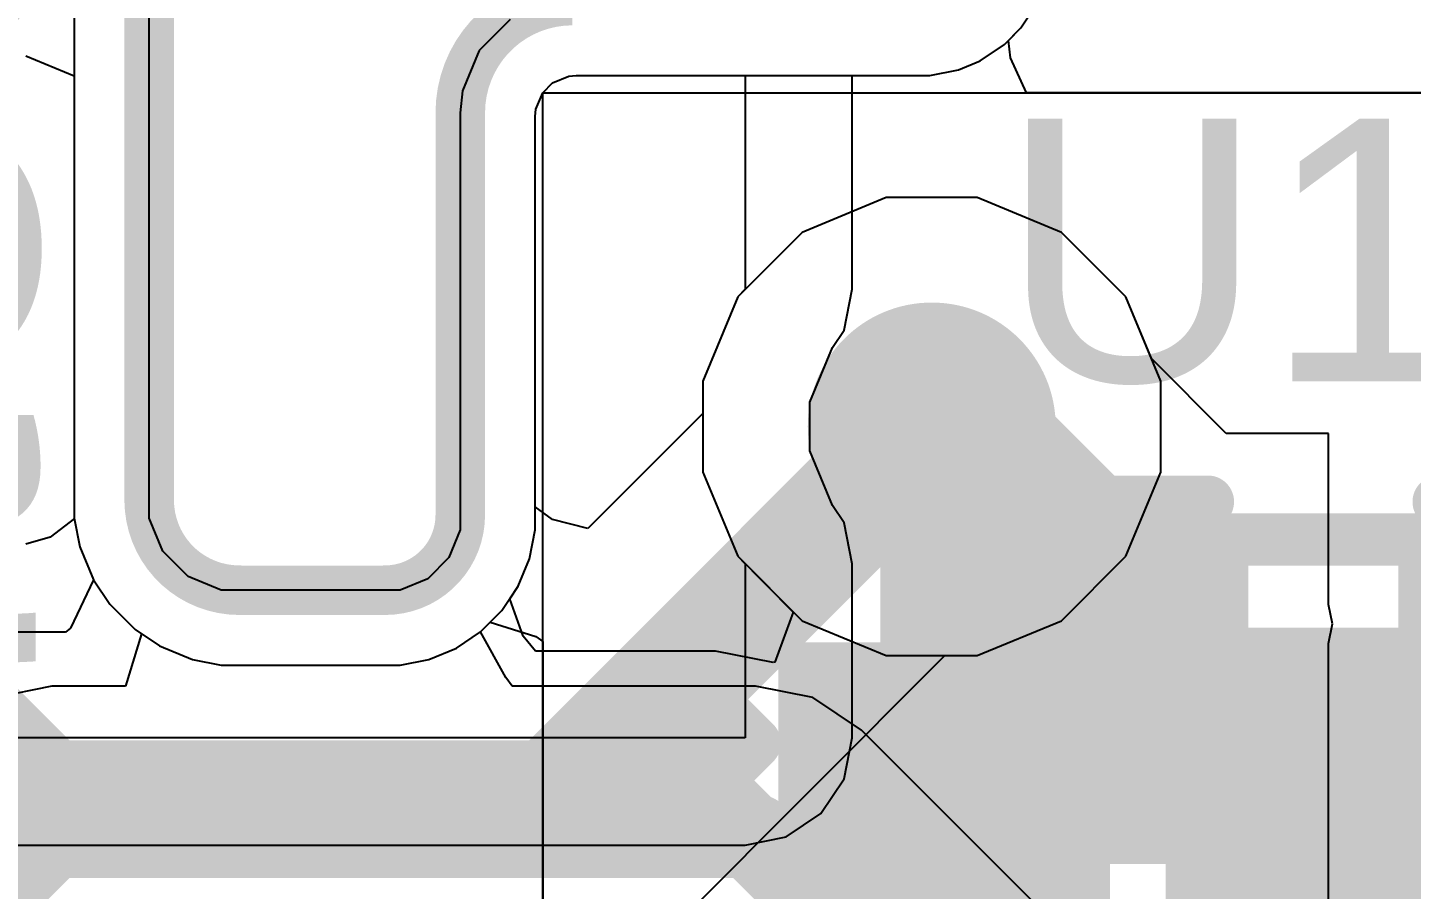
# Model space of a CAD drawing. Header units: inches. Extents: x 0 to 208, y 0 to 213.
# Drawn here: x 4.7366 to 4.8684, y 2.9809 to 3.063 of the extents above; entities that cross this region are included whole.
import ezdxf

# ---------------------------------------------------------------- set-up
doc = ezdxf.new("R2010")
doc.units = ezdxf.units.IN
doc.header["$MEASUREMENT"] = 0
for name, color, linetype in [('Board_Outline', 216, 'Continuous'), ('Bottom Layer', 5, 'Continuous'), ('Bottom Overlay', 54, 'Continuous'), ('Bottom Paste', 16, 'Continuous'), ('Bottom Solder', 6, 'Continuous'), ('Drill Drawing', 1, 'Continuous'), ('L2_GND1', 16, 'Continuous'), ('L3_SIG1', 76, 'Continuous'), ('L4_PWR', 90, 'Continuous'), ('L5_GND2', 156, 'Continuous'), ('L6_SIG2', 130, 'Continuous'), ('L7_GND3', 216, 'Continuous'), ('Multi-Layer', 9, 'Continuous'), ('Top Layer', 1, 'Continuous'), ('Top Overlay', 2, 'Continuous'), ('Top Paste', 8, 'Continuous'), ('Top Solder', 216, 'Continuous'), ('Via Holes', 16, 'Continuous')]:
    doc.layers.add(name, color=color, linetype=linetype)
doc.styles.add('Arial', font='', dxfattribs={"height": 0.2})
doc.styles.get('Arial').set_extended_font_data('Arial')

# ---------------------------------------------------------------- blocks, each defined once
blk = doc.blocks.new('DFN_6_EP_2_2__407')
at = {"layer": 'Top Layer'}
for points in [[(-0.01102, 0.02697), (0.01102, 0.02697), (0.01102, -0.02697), (-0.01102, -0.02697)], [(-0.04793, 0.02559), (-0.02431, 0.02559), (-0.02431, 0.01378), (-0.04793, 0.01378)], [(0.02431, 0.02559), (0.04793, 0.02559), (0.04793, 0.01378), (0.02431, 0.01378)], [(-0.04793, 0.00591), (-0.02431, 0.00591), (-0.02431, -0.00591), (-0.04793, -0.00591)], [(0.02431, 0.00591), (0.04793, 0.00591), (0.04793, -0.00591), (0.02431, -0.00591)], [(-0.04793, -0.01378), (-0.02431, -0.01378), (-0.02431, -0.02559), (-0.04793, -0.02559)], [(0.02431, -0.01378), (0.04793, -0.01378), (0.04793, -0.02559), (0.02431, -0.02559)]]:
    blk.add_hatch(color=1, dxfattribs=at).paths.add_polyline_path(points)
at = {"layer": 'Top Paste'}
for points in [[(-0.01102, 0.02697), (0.01102, 0.02697), (0.01102, -0.02697), (-0.01102, -0.02697)], [(-0.04793, 0.02559), (-0.02431, 0.02559), (-0.02431, 0.01378), (-0.04793, 0.01378)], [(0.02431, 0.02559), (0.04793, 0.02559), (0.04793, 0.01378), (0.02431, 0.01378)], [(-0.04793, 0.00591), (-0.02431, 0.00591), (-0.02431, -0.00591), (-0.04793, -0.00591)], [(0.02431, 0.00591), (0.04793, 0.00591), (0.04793, -0.00591), (0.02431, -0.00591)], [(-0.04793, -0.01378), (-0.02431, -0.01378), (-0.02431, -0.02559), (-0.04793, -0.02559)], [(0.02431, -0.01378), (0.04793, -0.01378), (0.04793, -0.02559), (0.02431, -0.02559)]]:
    blk.add_hatch(color=8, dxfattribs=at).paths.add_polyline_path(points)
at = {"layer": 'Top Solder'}
for points in [[(-0.01502, 0.03097), (0.01502, 0.03097), (0.01502, -0.03097), (-0.01502, -0.03097)], [(-0.05193, 0.02959), (-0.02031, 0.02959), (-0.02031, 0.00978), (-0.05193, 0.00978)], [(0.02031, 0.02959), (0.05193, 0.02959), (0.05193, 0.00978), (0.02031, 0.00978)], [(-0.05193, 0.00991), (-0.02031, 0.00991), (-0.02031, -0.00991), (-0.05193, -0.00991)], [(0.02031, 0.00991), (0.05193, 0.00991), (0.05193, -0.00991), (0.02031, -0.00991)], [(-0.05193, -0.00978), (-0.02031, -0.00978), (-0.02031, -0.02959), (-0.05193, -0.02959)], [(0.02031, -0.00978), (0.05193, -0.00978), (0.05193, -0.02959), (0.02031, -0.02959)]]:
    blk.add_hatch(color=216, dxfattribs=at).paths.add_polyline_path(points)
at = {"layer": 'Top Overlay'}
for points in [[(-0.03937, 0.03937, 0.005, 0.005, 0), (0.03937, 0.03937, 0.005, 0.005, 0)], [(-0.03937, 0.03137, 0.005, 0.005, 0), (-0.03937, 0.03937, 0.005, 0.005, 0)], [(0.03937, 0.03137, 0.005, 0.005, 0), (0.03937, 0.03937, 0.005, 0.005, 0)], [(-0.05917, 0.025, 0.005, 0.005, 0), (-0.05417, 0.02, 0.005, 0.005, 0)], [(-0.05917, 0.015, 0.005, 0.005, 0), (-0.05917, 0.025, 0.005, 0.005, 0)], [(-0.05917, 0.015, 0.005, 0.005, 0), (-0.05417, 0.02, 0.005, 0.005, 0)], [(-0.03937, -0.03937, 0.005, 0.005, 0), (-0.03937, -0.03137, 0.005, 0.005, 0)], [(0.03937, -0.03937, 0.005, 0.005, 0), (0.03937, -0.03137, 0.005, 0.005, 0)], [(-0.03937, -0.03937, 0.005, 0.005, 0), (0.03937, -0.03937, 0.005, 0.005, 0)]]:
    blk.add_lwpolyline(points, format="xyseb", dxfattribs=at)
for points in [[(-0.04062, 0.03937, 0.0025, 0.0025, 1), (-0.03812, 0.03937, 0.0025, 0.0025, 1)], [(-0.04062, 0.03937, 0.0025, 0.0025, 1), (-0.03812, 0.03937, 0.0025, 0.0025, 1)], [(0.03812, 0.03937, 0.0025, 0.0025, 1), (0.04062, 0.03937, 0.0025, 0.0025, 1)], [(0.03812, 0.03937, 0.0025, 0.0025, 1), (0.04062, 0.03937, 0.0025, 0.0025, 1)], [(-0.04062, 0.03137, 0.0025, 0.0025, 1), (-0.03812, 0.03137, 0.0025, 0.0025, 1)], [(0.03812, 0.03137, 0.0025, 0.0025, 1), (0.04062, 0.03137, 0.0025, 0.0025, 1)], [(-0.06042, 0.025, 0.0025, 0.0025, 1), (-0.05792, 0.025, 0.0025, 0.0025, 1)], [(-0.06042, 0.025, 0.0025, 0.0025, 1), (-0.05792, 0.025, 0.0025, 0.0025, 1)], [(-0.05542, 0.02, 0.0025, 0.0025, 1), (-0.05292, 0.02, 0.0025, 0.0025, 1)], [(-0.05542, 0.02, 0.0025, 0.0025, 1), (-0.05292, 0.02, 0.0025, 0.0025, 1)], [(-0.06042, 0.015, 0.0025, 0.0025, 1), (-0.05792, 0.015, 0.0025, 0.0025, 1)], [(-0.06042, 0.015, 0.0025, 0.0025, 1), (-0.05792, 0.015, 0.0025, 0.0025, 1)], [(-0.04062, -0.03137, 0.0025, 0.0025, 1), (-0.03812, -0.03137, 0.0025, 0.0025, 1)], [(0.03812, -0.03137, 0.0025, 0.0025, 1), (0.04062, -0.03137, 0.0025, 0.0025, 1)], [(-0.04062, -0.03937, 0.0025, 0.0025, 1), (-0.03812, -0.03937, 0.0025, 0.0025, 1)], [(-0.04062, -0.03937, 0.0025, 0.0025, 1), (-0.03812, -0.03937, 0.0025, 0.0025, 1)], [(0.03812, -0.03937, 0.0025, 0.0025, 1), (0.04062, -0.03937, 0.0025, 0.0025, 1)], [(0.03812, -0.03937, 0.0025, 0.0025, 1), (0.04062, -0.03937, 0.0025, 0.0025, 1)]]:
    blk.add_lwpolyline(points, format="xyseb", close=True, dxfattribs=at)
blk = doc.blocks.new('CAP_0402_B_625')
at = {"layer": 'Bottom Layer'}
for points in [[(-0.0095, 0.0125), (-0.0095, -0.0125), (-0.0275, -0.0125), (-0.0275, 0.0125)], [(0.0275, 0.0125), (0.0275, -0.0125), (0.0095, -0.0125), (0.0095, 0.0125)]]:
    blk.add_hatch(color=5, dxfattribs=at).paths.add_polyline_path(points)
at = {"layer": 'Bottom Paste'}
for points in [[(-0.0095, 0.0125), (-0.0095, -0.0125), (-0.0275, -0.0125), (-0.0275, 0.0125)], [(0.0275, 0.0125), (0.0275, -0.0125), (0.0095, -0.0125), (0.0095, 0.0125)]]:
    blk.add_hatch(color=16, dxfattribs=at).paths.add_polyline_path(points)
at = {"layer": 'Bottom Solder'}
for points in [[(-0.00714, 0.01486), (-0.00714, -0.01486), (-0.02986, -0.01486), (-0.02986, 0.01486)], [(0.02986, 0.01486), (0.02986, -0.01486), (0.00714, -0.01486), (0.00714, 0.01486)]]:
    blk.add_hatch(color=6, dxfattribs=at).paths.add_polyline_path(points)
at = {"layer": 'Bottom Overlay'}
for points in [[(-0.011, 0.016, 0.005, 0.005, 0), (-0.031, 0.016, 0.005, 0.005, 0)], [(-0.031, 0.016, 0.005, 0.005, 0), (-0.031, -0.016, 0.005, 0.005, 0)], [(0.031, 0.016, 0.005, 0.005, 0), (0.011, 0.016, 0.005, 0.005, 0)], [(0.031, 0.016, 0.005, 0.005, 0), (0.031, -0.016, 0.005, 0.005, 0)], [(-0.011, -0.016, 0.005, 0.005, 0), (-0.031, -0.016, 0.005, 0.005, 0)], [(0.031, -0.016, 0.005, 0.005, 0), (0.011, -0.016, 0.005, 0.005, 0)]]:
    blk.add_lwpolyline(points, format="xyseb", dxfattribs=at)
for points in [[(-0.03225, 0.016, 0.0025, 0.0025, 1), (-0.02975, 0.016, 0.0025, 0.0025, 1)], [(-0.03225, 0.016, 0.0025, 0.0025, 1), (-0.02975, 0.016, 0.0025, 0.0025, 1)], [(-0.01225, 0.016, 0.0025, 0.0025, 1), (-0.00975, 0.016, 0.0025, 0.0025, 1)], [(0.00975, 0.016, 0.0025, 0.0025, 1), (0.01225, 0.016, 0.0025, 0.0025, 1)], [(0.02975, 0.016, 0.0025, 0.0025, 1), (0.03225, 0.016, 0.0025, 0.0025, 1)], [(0.02975, 0.016, 0.0025, 0.0025, 1), (0.03225, 0.016, 0.0025, 0.0025, 1)], [(-0.03225, -0.016, 0.0025, 0.0025, 1), (-0.02975, -0.016, 0.0025, 0.0025, 1)], [(-0.03225, -0.016, 0.0025, 0.0025, 1), (-0.02975, -0.016, 0.0025, 0.0025, 1)], [(-0.01225, -0.016, 0.0025, 0.0025, 1), (-0.00975, -0.016, 0.0025, 0.0025, 1)], [(0.00975, -0.016, 0.0025, 0.0025, 1), (0.01225, -0.016, 0.0025, 0.0025, 1)], [(0.02975, -0.016, 0.0025, 0.0025, 1), (0.03225, -0.016, 0.0025, 0.0025, 1)], [(0.02975, -0.016, 0.0025, 0.0025, 1), (0.03225, -0.016, 0.0025, 0.0025, 1)]]:
    blk.add_lwpolyline(points, format="xyseb", close=True, dxfattribs=at)

msp = doc.modelspace()

# ---------------------------------------------------------------- hatches: boundary and pattern name
at = {"layer": 'Bottom Layer'}
h = msp.add_hatch(color=5, dxfattribs=at)
edge = h.paths.add_edge_path()
edge.add_arc((4.8227, 3.025), 0.01181, 0, 360)
at = {"layer": 'L2_GND1'}
h = msp.add_hatch(color=16, dxfattribs=at)
edge = h.paths.add_edge_path()
edge.add_arc((4.8227, 3.025), 0.01181, 0, 360)
at = {"layer": 'L3_SIG1'}
h = msp.add_hatch(color=76, dxfattribs=at)
edge = h.paths.add_edge_path()
edge.add_arc((4.8227, 3.025), 0.01181, 0, 360)
at = {"layer": 'L4_PWR'}
h = msp.add_hatch(color=90, dxfattribs=at)
edge = h.paths.add_edge_path()
edge.add_arc((4.8227, 3.025), 0.01181, 0, 360)
at = {"layer": 'L5_GND2'}
h = msp.add_hatch(color=156, dxfattribs=at)
edge = h.paths.add_edge_path()
edge.add_arc((4.8227, 3.025), 0.01181, 0, 360)
at = {"layer": 'L6_SIG2'}
h = msp.add_hatch(color=130, dxfattribs=at)
edge = h.paths.add_edge_path()
edge.add_arc((4.8227, 3.025), 0.01181, 0, 360)
at = {"layer": 'L7_GND3'}
h = msp.add_hatch(color=216, dxfattribs=at)
edge = h.paths.add_edge_path()
edge.add_arc((4.8227, 3.025), 0.01181, 0, 360)
at = {"layer": 'Top Layer'}
h = msp.add_hatch(color=1, dxfattribs=at)
edge = h.paths.add_edge_path()
edge.add_arc((4.8227, 3.025), 0.01181, 0, 360)
at = {"layer": 'Via Holes'}
h = msp.add_hatch(color=7, dxfattribs=at)
edge = h.paths.add_edge_path()
edge.add_arc((4.8227, 3.025), 0.00591, 0, 360)

# ---------------------------------------------------------------- linework, layer by layer
at = {"layer": 'Board_Outline'}
for points in [[(4.74814, 3.018, 0.00472, 0.00472, 0), (4.74814, 3.06703, 0.00472, 0.00472, 0)], [(4.77778, 3.05489, 0.00472, 0.00472, -0.414214), (4.78847, 3.06557, 0.00472, 0.00472, 0)], [(4.77778, 3.01658, 0.00472, 0.00472, 0), (4.77778, 3.05489, 0.00472, 0.00472, 0)], [(4.75672, 3.00942, 0.00472, 0.00472, -0.414214), (4.74814, 3.018, 0.00472, 0.00472, 0)], [(4.77778, 3.01658, 0.00472, 0.00472, -0.414214), (4.77062, 3.00942, 0.00472, 0.00472, 0)], [(4.75672, 3.00941, 0.00472, 0.00472, 0), (4.77062, 3.00941, 0.00472, 0.00472, 0)]]:
    msp.add_lwpolyline(points, format="xyseb", dxfattribs=at)
for points in [[(4.7766, 3.05489, 0.00236, 0.00236, 1), (4.77896, 3.05489, 0.00236, 0.00236, 1)], [(4.7766, 3.05489, 0.00236, 0.00236, 1), (4.77896, 3.05489, 0.00236, 0.00236, 1)], [(4.74695, 3.018, 0.00236, 0.00236, 1), (4.74932, 3.018, 0.00236, 0.00236, 1)], [(4.74695, 3.018, 0.00236, 0.00236, 1), (4.74932, 3.018, 0.00236, 0.00236, 1)], [(4.7766, 3.01658, 0.00236, 0.00236, 1), (4.77896, 3.01658, 0.00236, 0.00236, 1)], [(4.7766, 3.01658, 0.00236, 0.00236, 1), (4.77896, 3.01658, 0.00236, 0.00236, 1)], [(4.75554, 3.00941, 0.00236, 0.00236, 1), (4.7579, 3.00941, 0.00236, 0.00236, 1)], [(4.75554, 3.00942, 0.00236, 0.00236, 1), (4.7579, 3.00942, 0.00236, 0.00236, 1)], [(4.76944, 3.00941, 0.00236, 0.00236, 1), (4.7718, 3.00941, 0.00236, 0.00236, 1)], [(4.76944, 3.00942, 0.00236, 0.00236, 1), (4.7718, 3.00942, 0.00236, 0.00236, 1)]]:
    msp.add_lwpolyline(points, format="xyseb", close=True, dxfattribs=at)
at = {"layer": 'Bottom Layer'}
for p, q in [((4.741, 3.06703), (4.741, 3.018)), ((4.8312, 3.06296), (4.83275, 3.06528)), ((4.82962, 3.06138), (4.8312, 3.06296)), ((4.8273, 3.05983), (4.82962, 3.06138)), ((4.82524, 3.05898), (4.8273, 3.05983)), ((4.78657, 3.05772), (4.78813, 3.05837)), ((4.78813, 3.05837), (4.78882, 3.05844)), ((4.78882, 3.05844), (4.82251, 3.05844)), ((4.82251, 3.05844), (4.82524, 3.05898)), ((4.78563, 3.05678), (4.78657, 3.05772)), ((4.78499, 3.05522), (4.78563, 3.05678)), ((4.78492, 3.05454), (4.78499, 3.05522)), ((4.78492, 3.01516), (4.78492, 3.05454)), ((4.81836, 3.04681), (4.81035, 3.04349)), ((4.82704, 3.04681), (4.81836, 3.04681)), ((4.83506, 3.04349), (4.82704, 3.04681)), ((4.81035, 3.04349), (4.80421, 3.03735)), ((4.84119, 3.03735), (4.83506, 3.04349)), ((4.80421, 3.03735), (4.80089, 3.02934)), ((4.84363, 3.03147), (4.84119, 3.03735)), ((4.85076, 3.02434), (4.84363, 3.03147)), ((4.80089, 3.02934), (4.80089, 3.02066)), ((4.8605, 3.02434), (4.85076, 3.02434)), ((4.8605, 3.00807), (4.8605, 3.02434)), ((4.80089, 3.02066), (4.80421, 3.01265)), ((4.741, 3.018), (4.741, 3.018)), ((4.741, 3.018), (4.741, 3.01629)), ((4.74101, 3.01625), (4.73871, 3.01447)), ((4.741, 3.01629), (4.74101, 3.01625)), ((4.78438, 3.01242), (4.78492, 3.01516)), ((4.73871, 3.01447), (4.7364, 3.01379)), ((4.78329, 3.00979), (4.78438, 3.01242)), ((4.80421, 3.01265), (4.80951, 3.00734)), ((4.7825, 3.00861), (4.78329, 3.00979)), ((4.78377, 3.00503), (4.7825, 3.00861)), ((4.80951, 3.00734), (4.80776, 3.00258)), ((4.86088, 3.0062), (4.8605, 3.00807)), ((4.8605, 3.00433), (4.86088, 3.0062)), ((4.78495, 3.00361), (4.78377, 3.00503)), ((4.8605, 2.97934), (4.8605, 3.00433)), ((4.80211, 3.00361), (4.78495, 3.00361)), ((4.80758, 3.00253), (4.80211, 3.00361)), ((4.80211, 3.00361), (4.80211, 3.00361)), ((4.80776, 3.00258), (4.80758, 3.00253))]:
    msp.add_line(p, q, dxfattribs=at)
for points in [[(4.8227, 3.025, 0.018, 0.018, 0), (4.8415, 3.0062, 0.018, 0.018, 0)], [(4.717, 3.013, 0.008, 0.008, 0), (4.74066, 2.98934, 0.008, 0.008, 0)], [(4.74066, 2.98934, 0.008, 0.008, 0), (4.80211, 2.98934, 0.008, 0.008, 0)], [(4.80211, 2.98934, 0.008, 0.008, 0), (4.85756, 2.9339, 0.008, 0.008, 0)]]:
    msp.add_lwpolyline(points, format="xyseb", dxfattribs=at)
for points in [[(4.8182, 3.025, 0.009, 0.009, 1), (4.8272, 3.025, 0.009, 0.009, 1)], [(4.837, 3.0062, 0.009, 0.009, 1), (4.846, 3.0062, 0.009, 0.009, 1)], [(4.73866, 2.98934, 0.004, 0.004, 1), (4.74266, 2.98934, 0.004, 0.004, 1)], [(4.73866, 2.98934, 0.004, 0.004, 1), (4.74266, 2.98934, 0.004, 0.004, 1)], [(4.80011, 2.98934, 0.004, 0.004, 1), (4.80411, 2.98934, 0.004, 0.004, 1)], [(4.80011, 2.98934, 0.004, 0.004, 1), (4.80411, 2.98934, 0.004, 0.004, 1)]]:
    msp.add_lwpolyline(points, format="xyseb", close=True, dxfattribs=at)
at = {"layer": 'L2_GND1'}
for p, q in [((4.8312, 3.06296), (4.83275, 3.06528)), ((4.82962, 3.06138), (4.8312, 3.06296)), ((4.8273, 3.05983), (4.82962, 3.06138)), ((4.73638, 3.0603), (4.741, 3.05839)), ((4.82524, 3.05898), (4.8273, 3.05983)), ((4.741, 3.05839), (4.741, 3.018)), ((4.78657, 3.05772), (4.78813, 3.05837)), ((4.78813, 3.05837), (4.78882, 3.05844)), ((4.78882, 3.05844), (4.82251, 3.05844)), ((4.82251, 3.05844), (4.82524, 3.05898)), ((4.78563, 3.05678), (4.78657, 3.05772)), ((4.78499, 3.05522), (4.78563, 3.05678)), ((4.78492, 3.05454), (4.78499, 3.05522)), ((4.78492, 3.01516), (4.78492, 3.05454)), ((4.81836, 3.04681), (4.81035, 3.04349)), ((4.82704, 3.04681), (4.81836, 3.04681)), ((4.83506, 3.04349), (4.82704, 3.04681)), ((4.81035, 3.04349), (4.80421, 3.03735)), ((4.84119, 3.03735), (4.83506, 3.04349)), ((4.80421, 3.03735), (4.80089, 3.02934)), ((4.84451, 3.02934), (4.84119, 3.03735)), ((4.80089, 3.02934), (4.80089, 3.02066)), ((4.84451, 3.02066), (4.84451, 3.02934)), ((4.80089, 3.02066), (4.80421, 3.01265)), ((4.84119, 3.01265), (4.84451, 3.02066)), ((4.741, 3.018), (4.741, 3.018)), ((4.741, 3.018), (4.741, 3.01629)), ((4.741, 3.01629), (4.74154, 3.01356)), ((4.78438, 3.01242), (4.78492, 3.01516)), ((4.74154, 3.01356), (4.74154, 3.01356)), ((4.74154, 3.01356), (4.74285, 3.01041)), ((4.78329, 3.00979), (4.78438, 3.01242)), ((4.80421, 3.01265), (4.81035, 3.00651)), ((4.83506, 3.00651), (4.84119, 3.01265)), ((4.74285, 3.01041), (4.7444, 3.00809)), ((4.78174, 3.00748), (4.78329, 3.00979)), ((4.7444, 3.00809), (4.74681, 3.00568)), ((4.77972, 3.00546), (4.78174, 3.00748)), ((4.74681, 3.00568), (4.74913, 3.00413)), ((4.81035, 3.00651), (4.81836, 3.00319)), ((4.82704, 3.00319), (4.83506, 3.00651)), ((4.77741, 3.00391), (4.77972, 3.00546)), ((4.74913, 3.00413), (4.75228, 3.00282)), ((4.77477, 3.00282), (4.77741, 3.00391)), ((4.81836, 3.00319), (4.82704, 3.00319)), ((4.75228, 3.00282), (4.75228, 3.00282)), ((4.75228, 3.00282), (4.75228, 3.00282)), ((4.75228, 3.00282), (4.75501, 3.00228)), ((4.75501, 3.00228), (4.75672, 3.00228)), ((4.75672, 3.00228), (4.77204, 3.00228)), ((4.77204, 3.00228), (4.77477, 3.00282))]:
    msp.add_line(p, q, dxfattribs=at)
at = {"layer": 'L3_SIG1'}
for p, q in [((4.741, 3.06703), (4.741, 3.018)), ((4.8312, 3.06296), (4.83275, 3.06528)), ((4.82962, 3.06138), (4.8312, 3.06296)), ((4.8273, 3.05983), (4.82962, 3.06138)), ((4.82524, 3.05898), (4.8273, 3.05983)), ((4.78657, 3.05772), (4.78813, 3.05837)), ((4.78813, 3.05837), (4.78882, 3.05844)), ((4.78882, 3.05844), (4.82251, 3.05844)), ((4.82251, 3.05844), (4.82524, 3.05898)), ((4.78563, 3.05678), (4.78657, 3.05772)), ((4.78499, 3.05522), (4.78563, 3.05678)), ((4.78492, 3.05454), (4.78499, 3.05522)), ((4.78492, 3.01736), (4.78492, 3.05454)), ((4.81836, 3.04681), (4.81035, 3.04349)), ((4.82704, 3.04681), (4.81836, 3.04681)), ((4.83506, 3.04349), (4.82704, 3.04681)), ((4.81035, 3.04349), (4.80421, 3.03735)), ((4.84119, 3.03735), (4.83506, 3.04349)), ((4.80421, 3.03735), (4.80089, 3.02934)), ((4.84451, 3.02934), (4.84119, 3.03735)), ((4.80089, 3.02934), (4.80089, 3.02626)), ((4.84451, 3.02066), (4.84451, 3.02934)), ((4.80089, 3.02626), (4.78992, 3.01529)), ((4.84119, 3.01265), (4.84451, 3.02066)), ((4.741, 3.018), (4.741, 3.018)), ((4.741, 3.018), (4.741, 3.01629)), ((4.741, 3.01629), (4.74154, 3.01356)), ((4.78657, 3.01615), (4.78492, 3.01736)), ((4.78992, 3.01529), (4.78657, 3.01615)), ((4.74154, 3.01356), (4.74154, 3.01356)), ((4.74154, 3.01356), (4.74285, 3.01041)), ((4.83506, 3.00651), (4.84119, 3.01265)), ((4.74285, 3.01041), (4.74064, 3.0058)), ((4.74064, 3.0058), (4.74017, 3.00542)), ((4.82704, 3.00319), (4.83506, 3.00651)), ((4.74017, 3.00542), (4.73261, 3.00542)), ((4.79834, 2.97757), (4.82396, 3.00319)), ((4.82396, 3.00319), (4.82704, 3.00319))]:
    msp.add_line(p, q, dxfattribs=at)
for points in [[(4.78681, 2.98911, 0.012, 0.012, 0), (4.8227, 3.025, 0.012, 0.012, 0)], [(4.72585, 2.98911, 0.012, 0.012, 0), (4.78681, 2.98911, 0.012, 0.012, 0)]]:
    msp.add_lwpolyline(points, format="xyseb", dxfattribs=at)
for points in [[(4.8197, 3.025, 0.006, 0.006, 1), (4.8257, 3.025, 0.006, 0.006, 1)], [(4.78381, 2.98911, 0.006, 0.006, 1), (4.78981, 2.98911, 0.006, 0.006, 1)], [(4.78381, 2.98911, 0.006, 0.006, 1), (4.78981, 2.98911, 0.006, 0.006, 1)]]:
    msp.add_lwpolyline(points, format="xyseb", close=True, dxfattribs=at)
at = {"layer": 'L4_PWR'}
for p, q in [((4.741, 3.06703), (4.741, 3.018)), ((4.8312, 3.06296), (4.83275, 3.06528)), ((4.82962, 3.06138), (4.8312, 3.06296)), ((4.8273, 3.05983), (4.82962, 3.06138)), ((4.82524, 3.05898), (4.8273, 3.05983)), ((4.78657, 3.05772), (4.78813, 3.05837)), ((4.78813, 3.05837), (4.78882, 3.05844)), ((4.78882, 3.05844), (4.80493, 3.05844)), ((4.80493, 3.05844), (4.80493, 3.03807)), ((4.81512, 3.03807), (4.81512, 3.05844)), ((4.81512, 3.05844), (4.82251, 3.05844)), ((4.82251, 3.05844), (4.82524, 3.05898)), ((4.78563, 3.05678), (4.78657, 3.05772)), ((4.78499, 3.05522), (4.78563, 3.05678)), ((4.78492, 3.05454), (4.78499, 3.05522)), ((4.78492, 3.01516), (4.78492, 3.05454)), ((4.80421, 3.03735), (4.80089, 3.02934)), ((4.80493, 3.03807), (4.80421, 3.03735)), ((4.81435, 3.03417), (4.81512, 3.03807)), ((4.81325, 3.03252), (4.81435, 3.03417)), ((4.81109, 3.02731), (4.81325, 3.03252)), ((4.80089, 3.02934), (4.80089, 3.02066)), ((4.81109, 3.02269), (4.81109, 3.02731)), ((4.81325, 3.01748), (4.81109, 3.02269)), ((4.80089, 3.02066), (4.80421, 3.01265)), ((4.741, 3.018), (4.741, 3.018)), ((4.741, 3.018), (4.741, 3.01629)), ((4.81435, 3.01583), (4.81325, 3.01748)), ((4.741, 3.01629), (4.74154, 3.01356)), ((4.78438, 3.01242), (4.78492, 3.01516)), ((4.81512, 3.01193), (4.81435, 3.01583)), ((4.74154, 3.01356), (4.74154, 3.01356)), ((4.74154, 3.01356), (4.74285, 3.01041)), ((4.78329, 3.00979), (4.78438, 3.01242)), ((4.80421, 3.01265), (4.80493, 3.01193)), ((4.80493, 3.01193), (4.80493, 2.99535)), ((4.81512, 2.99535), (4.81512, 3.01193)), ((4.74285, 3.01041), (4.7444, 3.00809)), ((4.78174, 3.00748), (4.78329, 3.00979)), ((4.7444, 3.00809), (4.74681, 3.00568)), ((4.77972, 3.00546), (4.78174, 3.00748)), ((4.74681, 3.00568), (4.74913, 3.00413)), ((4.77741, 3.00391), (4.77972, 3.00546)), ((4.74913, 3.00413), (4.75228, 3.00282)), ((4.77477, 3.00282), (4.77741, 3.00391)), ((4.75228, 3.00282), (4.75228, 3.00282)), ((4.75228, 3.00282), (4.75228, 3.00282)), ((4.75228, 3.00282), (4.75501, 3.00228)), ((4.75501, 3.00228), (4.75672, 3.00228)), ((4.75672, 3.00228), (4.77204, 3.00228)), ((4.77204, 3.00228), (4.77477, 3.00282)), ((4.80493, 2.99535), (4.57064, 2.99535)), ((4.81435, 2.99145), (4.81512, 2.99535)), ((4.81214, 2.98814), (4.81435, 2.99145)), ((4.80883, 2.98593), (4.81214, 2.98814)), ((4.80493, 2.98515), (4.80883, 2.98593)), ((4.5708, 2.98515), (4.80493, 2.98515))]:
    msp.add_line(p, q, dxfattribs=at)
at = {"layer": 'L5_GND2'}
for p, q in [((4.741, 3.06703), (4.741, 3.018)), ((4.8312, 3.06296), (4.83275, 3.06528)), ((4.82962, 3.06138), (4.8312, 3.06296)), ((4.8273, 3.05983), (4.82962, 3.06138)), ((4.82524, 3.05898), (4.8273, 3.05983)), ((4.78657, 3.05772), (4.78813, 3.05837)), ((4.78813, 3.05837), (4.78882, 3.05844)), ((4.78882, 3.05844), (4.82251, 3.05844)), ((4.82251, 3.05844), (4.82524, 3.05898)), ((4.78563, 3.05678), (4.78657, 3.05772)), ((4.78499, 3.05522), (4.78563, 3.05678)), ((4.78492, 3.05454), (4.78499, 3.05522)), ((4.78492, 3.01516), (4.78492, 3.05454)), ((4.81836, 3.04681), (4.81035, 3.04349)), ((4.82704, 3.04681), (4.81836, 3.04681)), ((4.83506, 3.04349), (4.82704, 3.04681)), ((4.81035, 3.04349), (4.80421, 3.03735)), ((4.84119, 3.03735), (4.83506, 3.04349)), ((4.80421, 3.03735), (4.80089, 3.02934)), ((4.84451, 3.02934), (4.84119, 3.03735)), ((4.80089, 3.02934), (4.80089, 3.02066)), ((4.84451, 3.02066), (4.84451, 3.02934)), ((4.80089, 3.02066), (4.80421, 3.01265)), ((4.84119, 3.01265), (4.84451, 3.02066)), ((4.741, 3.018), (4.741, 3.018)), ((4.741, 3.018), (4.741, 3.01629)), ((4.741, 3.01629), (4.74154, 3.01356)), ((4.78438, 3.01242), (4.78492, 3.01516)), ((4.74154, 3.01356), (4.74154, 3.01356)), ((4.74154, 3.01356), (4.74285, 3.01041)), ((4.78329, 3.00979), (4.78438, 3.01242)), ((4.80421, 3.01265), (4.81035, 3.00651)), ((4.83506, 3.00651), (4.84119, 3.01265)), ((4.74285, 3.01041), (4.7444, 3.00809)), ((4.78174, 3.00748), (4.78329, 3.00979)), ((4.7444, 3.00809), (4.74681, 3.00568)), ((4.77972, 3.00546), (4.78174, 3.00748)), ((4.74681, 3.00568), (4.74913, 3.00413)), ((4.81035, 3.00651), (4.81836, 3.00319)), ((4.82704, 3.00319), (4.83506, 3.00651)), ((4.77741, 3.00391), (4.77972, 3.00546)), ((4.74913, 3.00413), (4.75228, 3.00282)), ((4.77477, 3.00282), (4.77741, 3.00391)), ((4.81836, 3.00319), (4.82704, 3.00319)), ((4.75228, 3.00282), (4.75228, 3.00282)), ((4.75228, 3.00282), (4.75228, 3.00282)), ((4.75228, 3.00282), (4.75501, 3.00228)), ((4.75501, 3.00228), (4.75672, 3.00228)), ((4.75672, 3.00228), (4.77204, 3.00228)), ((4.77204, 3.00228), (4.77477, 3.00282))]:
    msp.add_line(p, q, dxfattribs=at)
at = {"layer": 'L6_SIG2'}
for p, q in [((4.741, 3.06703), (4.741, 3.018)), ((4.8312, 3.06296), (4.83275, 3.06528)), ((4.82962, 3.06138), (4.8312, 3.06296)), ((4.8273, 3.05983), (4.82962, 3.06138)), ((4.82524, 3.05898), (4.8273, 3.05983)), ((4.78657, 3.05772), (4.78813, 3.05837)), ((4.78813, 3.05837), (4.78882, 3.05844)), ((4.78882, 3.05844), (4.82251, 3.05844)), ((4.82251, 3.05844), (4.82524, 3.05898)), ((4.78563, 3.05678), (4.78657, 3.05772)), ((4.78499, 3.05522), (4.78563, 3.05678)), ((4.78492, 3.05454), (4.78499, 3.05522)), ((4.78492, 3.01516), (4.78492, 3.05454)), ((4.81836, 3.04681), (4.81035, 3.04349)), ((4.82704, 3.04681), (4.81836, 3.04681)), ((4.83506, 3.04349), (4.82704, 3.04681)), ((4.81035, 3.04349), (4.80421, 3.03735)), ((4.84119, 3.03735), (4.83506, 3.04349)), ((4.80421, 3.03735), (4.80089, 3.02934)), ((4.84451, 3.02934), (4.84119, 3.03735)), ((4.80089, 3.02934), (4.80089, 3.02066)), ((4.84451, 3.02066), (4.84451, 3.02934)), ((4.80089, 3.02066), (4.80421, 3.01265)), ((4.84119, 3.01265), (4.84451, 3.02066)), ((4.741, 3.018), (4.741, 3.018)), ((4.741, 3.018), (4.741, 3.01629)), ((4.741, 3.01629), (4.74154, 3.01356)), ((4.78438, 3.01242), (4.78492, 3.01516)), ((4.74154, 3.01356), (4.74154, 3.01356)), ((4.74154, 3.01356), (4.74285, 3.01041)), ((4.78329, 3.00979), (4.78438, 3.01242)), ((4.80421, 3.01265), (4.81035, 3.00651)), ((4.83506, 3.00651), (4.84119, 3.01265)), ((4.74285, 3.01041), (4.7444, 3.00809)), ((4.78174, 3.00748), (4.78329, 3.00979)), ((4.7444, 3.00809), (4.74681, 3.00568)), ((4.77972, 3.00546), (4.78174, 3.00748)), ((4.74681, 3.00568), (4.74913, 3.00413)), ((4.81035, 3.00651), (4.81836, 3.00319)), ((4.82704, 3.00319), (4.83506, 3.00651)), ((4.77741, 3.00391), (4.77972, 3.00546)), ((4.74913, 3.00413), (4.75228, 3.00282)), ((4.77477, 3.00282), (4.77741, 3.00391)), ((4.81836, 3.00319), (4.82704, 3.00319)), ((4.75228, 3.00282), (4.75228, 3.00282)), ((4.75228, 3.00282), (4.75228, 3.00282)), ((4.75228, 3.00282), (4.75501, 3.00228)), ((4.75501, 3.00228), (4.75672, 3.00228)), ((4.75672, 3.00228), (4.77204, 3.00228)), ((4.77204, 3.00228), (4.77477, 3.00282))]:
    msp.add_line(p, q, dxfattribs=at)
at = {"layer": 'L7_GND3'}
for p, q in [((4.741, 3.06703), (4.741, 3.018)), ((4.8312, 3.06296), (4.83275, 3.06528)), ((4.82962, 3.06138), (4.8312, 3.06296)), ((4.8273, 3.05983), (4.82962, 3.06138)), ((4.82524, 3.05898), (4.8273, 3.05983)), ((4.78657, 3.05772), (4.78813, 3.05837)), ((4.78813, 3.05837), (4.78882, 3.05844)), ((4.78882, 3.05844), (4.82251, 3.05844)), ((4.82251, 3.05844), (4.82524, 3.05898)), ((4.78563, 3.05678), (4.78657, 3.05772)), ((4.78499, 3.05522), (4.78563, 3.05678)), ((4.78492, 3.05454), (4.78499, 3.05522)), ((4.78492, 3.01516), (4.78492, 3.05454)), ((4.81836, 3.04681), (4.81035, 3.04349)), ((4.82704, 3.04681), (4.81836, 3.04681)), ((4.83506, 3.04349), (4.82704, 3.04681)), ((4.81035, 3.04349), (4.80421, 3.03735)), ((4.84119, 3.03735), (4.83506, 3.04349)), ((4.80421, 3.03735), (4.80089, 3.02934)), ((4.84451, 3.02934), (4.84119, 3.03735)), ((4.80089, 3.02934), (4.80089, 3.02066)), ((4.84451, 3.02066), (4.84451, 3.02934)), ((4.80089, 3.02066), (4.80421, 3.01265)), ((4.84119, 3.01265), (4.84451, 3.02066)), ((4.741, 3.018), (4.741, 3.018)), ((4.741, 3.018), (4.741, 3.01629)), ((4.741, 3.01629), (4.74154, 3.01356)), ((4.78438, 3.01242), (4.78492, 3.01516)), ((4.74154, 3.01356), (4.74154, 3.01356)), ((4.74154, 3.01356), (4.74285, 3.01041)), ((4.78329, 3.00979), (4.78438, 3.01242)), ((4.80421, 3.01265), (4.81035, 3.00651)), ((4.83506, 3.00651), (4.84119, 3.01265)), ((4.74285, 3.01041), (4.7444, 3.00809)), ((4.78174, 3.00748), (4.78329, 3.00979)), ((4.7444, 3.00809), (4.74681, 3.00568)), ((4.77972, 3.00546), (4.78174, 3.00748)), ((4.74681, 3.00568), (4.74741, 3.00527)), ((4.81035, 3.00651), (4.81836, 3.00319)), ((4.82704, 3.00319), (4.83506, 3.00651)), ((4.74741, 3.00527), (4.74589, 3.00027)), ((4.78211, 3.00109), (4.77972, 3.00546)), ((4.81836, 3.00319), (4.82704, 3.00319)), ((4.78273, 3.00027), (4.78211, 3.00109)), ((4.73888, 3.00027), (4.73342, 2.99919)), ((4.74589, 3.00027), (4.73888, 3.00027)), ((4.73888, 3.00027), (4.73888, 3.00027)), ((4.8059, 3.00027), (4.78273, 3.00027)), ((4.81136, 2.99919), (4.8059, 3.00027)), ((4.8059, 3.00027), (4.8059, 3.00027)), ((4.81599, 2.99609), (4.81136, 2.99919)), ((4.83397, 2.97811), (4.81599, 2.99609))]:
    msp.add_line(p, q, dxfattribs=at)
for points in [[(4.62388, 2.871, 0.008, 0.008, 0), (4.73888, 2.986, 0.008, 0.008, 0)], [(4.73888, 2.986, 0.008, 0.008, 0), (4.8059, 2.986, 0.008, 0.008, 0)], [(4.8059, 2.986, 0.008, 0.008, 0), (4.82388, 2.96802, 0.008, 0.008, 0)]]:
    msp.add_lwpolyline(points, format="xyseb", dxfattribs=at)
for points in [[(4.73688, 2.986, 0.004, 0.004, 1), (4.74088, 2.986, 0.004, 0.004, 1)], [(4.73688, 2.986, 0.004, 0.004, 1), (4.74088, 2.986, 0.004, 0.004, 1)], [(4.8039, 2.986, 0.004, 0.004, 1), (4.8079, 2.986, 0.004, 0.004, 1)], [(4.8039, 2.986, 0.004, 0.004, 1), (4.8079, 2.986, 0.004, 0.004, 1)]]:
    msp.add_lwpolyline(points, format="xyseb", close=True, dxfattribs=at)
at = {"layer": 'Multi-Layer'}
for p, q in [((4.74814, 3.018), (4.74814, 3.06703)), ((4.78253, 3.06377), (4.77958, 3.06082)), ((4.77958, 3.06082), (4.77799, 3.05697)), ((4.77799, 3.05697), (4.77778, 3.05489)), ((4.77778, 3.05489), (4.77778, 3.05489)), ((4.77778, 3.05489), (4.77778, 3.01658)), ((4.74814, 3.01629), (4.74814, 3.018)), ((4.74814, 3.018), (4.74814, 3.018)), ((4.74944, 3.01314), (4.74814, 3.01629)), ((4.77778, 3.01658), (4.77778, 3.01516)), ((4.77778, 3.01516), (4.77669, 3.01252)), ((4.75186, 3.01072), (4.74944, 3.01314)), ((4.77669, 3.01252), (4.77468, 3.01051)), ((4.75501, 3.00942), (4.75186, 3.01072)), ((4.77468, 3.01051), (4.77204, 3.00942)), ((4.75672, 3.00942), (4.75501, 3.00942)), ((4.77062, 3.00942), (4.75672, 3.00942)), ((4.77204, 3.00942), (4.77062, 3.00942)), ((4.77062, 3.00942), (4.77062, 3.00942))]:
    msp.add_line(p, q, dxfattribs=at)
at = {"layer": 'Top Layer'}
for p, q in [((4.741, 3.06703), (4.741, 3.018)), ((4.8312, 3.06296), (4.83275, 3.06528)), ((4.83002, 3.06178), (4.8312, 3.06296)), ((4.83021, 3.0601), (4.83002, 3.06178)), ((4.83174, 3.05678), (4.83021, 3.0601)), ((4.78563, 2.9184), (4.78563, 3.05678)), ((4.78563, 3.05678), (4.92451, 3.05678)), ((4.88124, 3.05678), (4.83174, 3.05678)), ((4.741, 3.018), (4.741, 3.018)), ((4.741, 3.018), (4.741, 3.01629)), ((4.741, 3.01629), (4.74154, 3.01356)), ((4.74154, 3.01356), (4.74154, 3.01356)), ((4.74154, 3.01356), (4.74285, 3.01041)), ((4.74285, 3.01041), (4.7444, 3.00809)), ((4.7444, 3.00809), (4.74681, 3.00568)), ((4.74681, 3.00568), (4.74913, 3.00413)), ((4.77972, 3.00546), (4.78063, 3.00637)), ((4.78063, 3.00637), (4.78499, 3.00501)), ((4.77741, 3.00391), (4.77972, 3.00546)), ((4.78499, 3.00501), (4.78563, 3.00452)), ((4.78563, 3.00452), (4.78563, 2.97231)), ((4.74913, 3.00413), (4.75228, 3.00282)), ((4.77477, 3.00282), (4.77741, 3.00391)), ((4.75228, 3.00282), (4.75228, 3.00282)), ((4.75228, 3.00282), (4.75228, 3.00282)), ((4.75228, 3.00282), (4.75501, 3.00228)), ((4.75501, 3.00228), (4.75672, 3.00228)), ((4.75672, 3.00228), (4.77204, 3.00228)), ((4.77204, 3.00228), (4.77477, 3.00282))]:
    msp.add_line(p, q, dxfattribs=at)
for points in [[(4.8217, 3.026, 0.01, 0.01, 0), (4.8227, 3.025, 0.01, 0.01, 0)], [(4.8227, 3.025, 0.01, 0.01, 0), (4.82279, 3.02491, 0.01, 0.01, 0)], [(4.82279, 2.99502, 0.01, 0.01, 0), (4.82279, 3.02491, 0.01, 0.01, 0)], [(4.82279, 2.99502, 0.01, 0.01, 0), (4.82357, 2.99424, 0.01, 0.01, 0)], [(4.86, 2.99456, 0.01, 0.01, 0), (4.89613, 2.99456, 0.01, 0.01, 0)], [(4.86, 2.97487, 0.01, 0.01, 0), (4.86, 2.99456, 0.01, 0.01, 0)]]:
    msp.add_lwpolyline(points, format="xyseb", dxfattribs=at)
for points in [[(4.8192, 3.026, 0.005, 0.005, 1), (4.8242, 3.026, 0.005, 0.005, 1)], [(4.8202, 3.025, 0.005, 0.005, 1), (4.8252, 3.025, 0.005, 0.005, 1)], [(4.8202, 3.025, 0.005, 0.005, 1), (4.8252, 3.025, 0.005, 0.005, 1)], [(4.82029, 3.02491, 0.005, 0.005, 1), (4.82529, 3.02491, 0.005, 0.005, 1)], [(4.82029, 3.02491, 0.005, 0.005, 1), (4.82529, 3.02491, 0.005, 0.005, 1)], [(4.82029, 2.99502, 0.005, 0.005, 1), (4.82529, 2.99502, 0.005, 0.005, 1)], [(4.82029, 2.99502, 0.005, 0.005, 1), (4.82529, 2.99502, 0.005, 0.005, 1)], [(4.82107, 2.99424, 0.005, 0.005, 1), (4.82607, 2.99424, 0.005, 0.005, 1)], [(4.8575, 2.99456, 0.005, 0.005, 1), (4.8625, 2.99456, 0.005, 0.005, 1)], [(4.8575, 2.99456, 0.005, 0.005, 1), (4.8625, 2.99456, 0.005, 0.005, 1)]]:
    msp.add_lwpolyline(points, format="xyseb", close=True, dxfattribs=at)

# ---------------------------------------------------------------- block references
at = {"rotation": 180}
msp.add_blockref('CAP_0402_B_625', (4.86, 3.00184), dxfattribs=at)
msp.add_blockref('DFN_6_EP_2_2__407', (4.86, 2.97487))

# ---------------------------------------------------------------- texts
at = {"layer": 'Board_Outline', "style": 'Arial'}
msp.add_text('Cutout', height=0.04, rotation=90, dxfattribs=at).set_placement((4.73734, 2.93958))
at = {"layer": 'Drill Drawing', "style": 'Arial'}
msp.add_text('A', height=0.02, dxfattribs=at).set_placement((4.81404, 3.013))
at = {"layer": 'Top Overlay', "style": 'Arial'}
msp.add_text('U19', height=0.025, dxfattribs=at).set_placement((4.82918, 3.02931))

doc.saveas('drawing.dxf')
